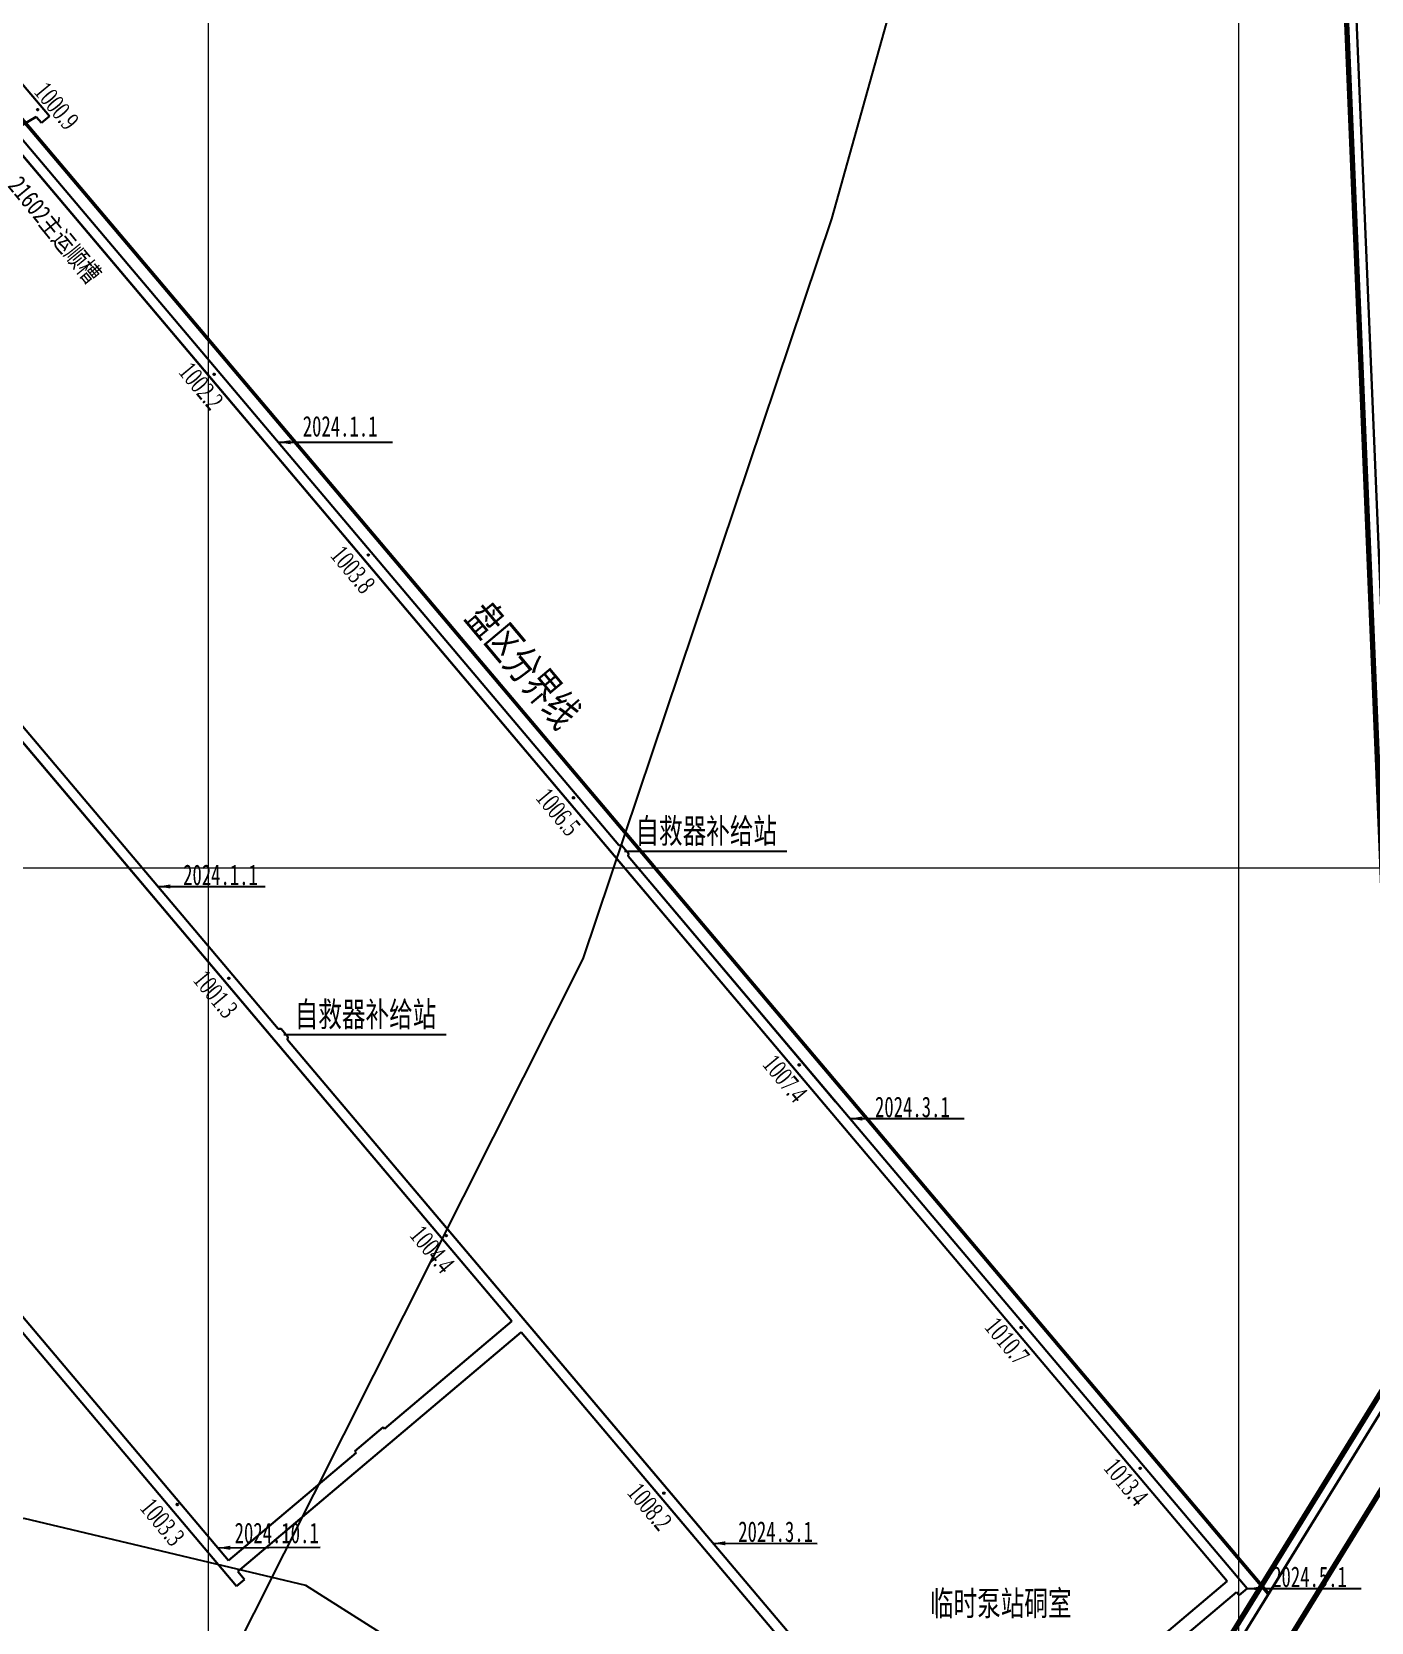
# Model space of a CAD drawing. Header units: millimetres. Extents: x 37412591 to 74834139, y 4258245 to 8527567.
# Drawn here: x 37415414 to 37416064, y 4259134 to 4259906 of the extents above; entities that cross this region are included whole.
import ezdxf

# ---------------------------------------------------------------- set-up
doc = ezdxf.new("R2010")
doc.units = ezdxf.units.MM
doc.linetypes.add('ACAD_ISO02W100', pattern=[15, 12, -3])
for name, color, linetype in [('0测量点名称', 7, 'Continuous'), ('6号煤底板等高线', 7, 'Continuous'), ('MAPLAYER_0', 1, 'Continuous'), ('PUB_TEXT', 7, 'Continuous'), ('ZDH', 1, 'Continuous'), ('井田拐点坐标', 7, 'ACAD_ISO02W100'), ('井田边界', 7, 'Continuous'), ('钻孔', 7, 'Continuous')]:
    doc.layers.add(name, color=color, linetype=linetype)
doc.layers.add('保安煤柱线', color=1, linetype='线圈线（保安煤柱线） ----0-----0----0-----0----0-----0--', lineweight=30)
doc.styles.get("Standard").update_dxf_attribs({"font": 'simfang.ttf', "width": 0.6667})
doc.styles.add('标准', font='SimSun.ttf', dxfattribs={"width": 0.667})
doc.styles.add('样三', font='simfang.ttf', dxfattribs={"width": 0.7})
doc.linetypes.add('442', pattern='A,5,[175,AAA.SHX,S=1,R=90,X=0,Y=0],5', length=10)
doc.linetypes.add('447', pattern='A,8,-1,[148,AAA.SHX,S=1,R=0,X=0,Y=0],-1', length=10)
doc.linetypes.add('FENCELINE1', pattern='A,6.35,-2.54,[133,ltypeshp.shx,S=2.54,R=0,X=-2.54,Y=0],-2.54,25.4', length=36.83)
doc.linetypes.add('井田境界', pattern='A,10,-4,["+",Standard,S=4,R=0,X=-2,Y=-2],-4,10', length=28)
doc.linetypes.add('线圈线（保安煤柱线） ----0-----0----0-----0----0-----0--', pattern='A,14.5,-2,[133,ltypeshp.shx,S=0.5,R=0,X=0,Y=0],-3,25.4', length=44.9)
doc.dimstyles.new('ISO-25', dxfattribs={"dimtxt": 2.5, "dimasz": 2.5, "dimexe": 1.25, "dimexo": 0.625, "dimtad": 1, "dimtxsty": 'Standard', "dimcen": 2.5, "dimadec": 0, "dimazin": 0, "dimtfac": 1, "dimtmove": 0, "dimatfit": 3, "dimfxl": 1, "dimarcsym": 0})
doc.dimstyles.get("Standard").update_dxf_attribs({"dimtxt": 1, "dimasz": 0.18, "dimexe": 0.18, "dimexo": 0.0625, "dimgap": 0.09, "dimtad": 0, "dimtih": 1, "dimtoh": 1, "dimdec": 4, "dimzin": 0, "dimdsep": 46, "dimtxsty": 'Standard', "dimcen": 0.09, "dimadec": 0, "dimazin": 0, "dimtfac": 1, "dimtdec": 4, "dimtofl": 0, "dimtmove": 0, "dimatfit": 3, "dimfxl": 1, "dimtolj": 1, "dimtzin": 0, "dimarcsym": 0})

msp = doc.modelspace()

# ---------------------------------------------------------------- hatches: boundary and pattern name
at = {"linetype": '447', "ltscale": 0.5}
h = msp.add_hatch(color=0, dxfattribs=at)
h.dxf.hatch_style = 1
h.paths.add_polyline_path([(37415416.78, 4259868.21, 1), (37415417.57, 4259868.21, 1)])
h = msp.add_hatch(color=0, dxfattribs=at)
h.dxf.hatch_style = 1
h.paths.add_polyline_path([(37415502.41, 4259739.76, 1), (37415503.21, 4259739.76, 1)])
h = msp.add_hatch(color=0, dxfattribs=at)
h.dxf.hatch_style = 1
h.paths.add_polyline_path([(37415577.19, 4259652.07, 1), (37415577.99, 4259652.07, 1)])
h = msp.add_hatch(color=0, dxfattribs=at)
h.dxf.hatch_style = 1
h.paths.add_polyline_path([(37415676.78, 4259534.2, 1), (37415677.57, 4259534.2, 1)])
h = msp.add_hatch(color=0, dxfattribs=at)
h.dxf.hatch_style = 1
h.paths.add_polyline_path([(37415509.52, 4259446.55, 1), (37415510.32, 4259446.55, 1)])
h = msp.add_hatch(color=0, dxfattribs=at)
h.dxf.hatch_style = 1
h.paths.add_polyline_path([(37415786.29, 4259404.58, 1), (37415787.09, 4259404.58, 1)])
h = msp.add_hatch(color=0, dxfattribs=at)
h.dxf.hatch_style = 1
h.paths.add_polyline_path([(37415615.06, 4259321.65, 1), (37415615.85, 4259321.65, 1)])
h = msp.add_hatch(color=0, dxfattribs=at)
h.dxf.hatch_style = 1
h.paths.add_polyline_path([(37415894.02, 4259277.06, 1), (37415894.82, 4259277.06, 1)])
h = msp.add_hatch(color=0, dxfattribs=at)
h.dxf.hatch_style = 1
h.paths.add_polyline_path([(37415951.77, 4259208.71, 1), (37415952.56, 4259208.71, 1)])
h = msp.add_hatch(color=0, dxfattribs=at)
h.dxf.hatch_style = 1
h.paths.add_polyline_path([(37415720.64, 4259196.68, 1), (37415721.44, 4259196.68, 1)])
h = msp.add_hatch(color=0, dxfattribs=at)
h.dxf.hatch_style = 1
h.paths.add_polyline_path([(37415484.5, 4259191.17, 1), (37415485.3, 4259191.17, 1)])

# ---------------------------------------------------------------- linework, layer by layer
at = {"linetype": 'ByBlock', "lineweight": 20}
for p, q in [((37415500, 4258300.88, 4910.12), (37415500, 4263462.94, 4910.12)), ((37416000, 4258300.88, 4910.12), (37416000, 4263462.94, 4910.12)), ((37416981.26, 4259500, 4910.12), (37412646.51, 4259500, 4910.12))]:
    msp.add_line(p, q, dxfattribs=at)
at = {"color": 0, "lineweight": 30, "ltscale": 5}
for p, q in [((37415362.63, 4259936.27, 0), (37415422.83, 4259865.02, 4910.13)), ((37415371.95, 4259890.76, 4817.29), (37415800.56, 4259383.45, 4817.29)), ((37415416.49, 4259864.78, 4817.29), (37415419.01, 4259861.8, 4817.29)), ((37415419.01, 4259861.8, 4910.12), (37415422.83, 4259865.02, 4910.13)), ((37415405.78, 4259858.47, 5002.9), (37415699.19, 4259511.18, 5002.9)), ((37415211.42, 4259796.04, 4910.12), (37415647.29, 4259280.14, 4910.12)), ((37415211.44, 4259796.05, 4910.12), (37415647.3, 4259280.15, 4910.12)), ((37415049.82, 4259700.69), (37415513.73, 4259151.59)), ((37415703.71, 4259505.84, 5002.9), (37415804.38, 4259386.68, 5002.9)), ((37415291.35, 4259422.56), (37415509.81, 4259163.98)), ((37415651.81, 4259274.79, 4910.12), (37415861.82, 4259026.22, 4910.12)), ((37415651.82, 4259274.8, 4910.12), (37415735.74, 4259175.46, 4910.12)), ((37415584.78, 4259228.64, 0), (37415585.43, 4259227.87)), ((37415571.03, 4259217.02, 0), (37415571.68, 4259216.26)), ((37415514.32, 4259158.64), (37415517.55, 4259154.82)), ((37415517.55, 4259154.82), (37415513.73, 4259151.59))]:
    msp.add_line(p, q, dxfattribs=at)
at = {"color": 1, "lineweight": 50, "ltscale": 0.4}
msp.add_line((37415352.66, 4259931.04, 4910.12), (37416014.37, 4259147.83, 4910.12), dxfattribs=at)
at = {"color": 0, "lineweight": 30, "ltscale": 5, "elevation": 4910.12}
for points in [[(37415371.94, 4259890.76), (37415994.44, 4259153.97)], [(37415405.78, 4259858.47), (37415416.49, 4259864.78)], [(37415238.2, 4259772.12), (37415533.89, 4259422.13)], [(37415703.71, 4259505.84), (37416004.06, 4259150.33)], [(37415538.39, 4259416.8), (37415739.56, 4259178.69)], [(37415538.39, 4259416.78), (37415832.08, 4259069.16)], [(37415901.95, 4259066.67), (37415998.95, 4259148.63)], [(37415933.52, 4259102.5), (37415994.44, 4259153.97)], [(37415998.95, 4259148.63), (37416000.25, 4259147.1)], [(37416000.25, 4259147.1), (37416004.06, 4259150.33)], [(37416000.25, 4259147.1), (37416004.06, 4259150.33)]]:
    msp.add_lwpolyline(points, dxfattribs=at)
at = {"color": 0, "linetype": 'ByBlock', "lineweight": 30, "ltscale": 0.005, "elevation": 0, "flags": 128}
msp.add_lwpolyline([(37415703.72, 4259505.84), (37415703.84, 4259507.25), (37415700.62, 4259511.08), (37415699.19, 4259511.19)], dxfattribs=at)
at = {"color": 0, "linetype": 'ByBlock', "lineweight": 30, "ltscale": 0.005, "flags": 128}
msp.add_lwpolyline([(37415538.39, 4259416.78), (37415538.52, 4259418.18), (37415535.3, 4259422.01), (37415533.89, 4259422.14)], dxfattribs=at)
at = {"color": 0, "lineweight": 30, "ltscale": 5}
for points in [[(37415585.43, 4259227.87), (37415647.29, 4259280.14)], [(37415514.32, 4259158.64), (37415651.81, 4259274.79)], [(37415571.03, 4259217.02), (37415584.78, 4259228.64)], [(37415509.81, 4259163.98), (37415571.68, 4259216.26)]]:
    msp.add_lwpolyline(points, dxfattribs=at)
at = {"color": 3, "lineweight": 100, "ltscale": 10}
msp.add_polyline3d([(37415661.38, 4263247.38, 0), (37416018.55, 4261181.59, 0), (37416028.51, 4260479.55, 0), (37416063.68, 4259635.34, 0), (37416077.34, 4259307.43, 0), (37416079.21, 4259262.51, 0), (37415873.11, 4258928.31, 0), (37415672.63, 4258832.98, 0), (37415452.62, 4258728.36, 0), (37415109.19, 4258629.51, 0), (37414924.15, 4258576.4, 0), (37412941.65, 4260923.05, 0), (37413501.52, 4261401.53, 0)], dxfattribs=at)
at = {"color": 0, "linetype": '447', "ltscale": 0.5}
for centre in [(37415417.18, 4259868.21, 4910.12), (37415502.81, 4259739.76), (37415577.59, 4259652.07), (37415677.17, 4259534.2), (37415509.92, 4259446.55), (37415786.69, 4259404.58), (37415615.45, 4259321.65), (37415894.42, 4259277.06), (37415952.17, 4259208.71), (37415721.04, 4259196.68), (37415484.9, 4259191.17)]:
    msp.add_circle(centre, 0.398, dxfattribs=at)
at = {"color": 2, "linetype": 'ByBlock', "lineweight": -3, "ltscale": 0.005}
msp.add_circle((37415417.18, 4259868.05, 4910.12), 0.158, dxfattribs=at)
for p in [(37415417.14, 4259868.07, 4910.12), (37415502.81, 4259739.76), (37415502.81, 4259739.76), (37415577.59, 4259652.07), (37415577.59, 4259652.07), (37415677.17, 4259534.2), (37415677.17, 4259534.2), (37415509.92, 4259446.55), (37415509.92, 4259446.55), (37415786.69, 4259404.58), (37415786.69, 4259404.58), (37415786.69, 4259404.58), (37415615.45, 4259321.65), (37415615.45, 4259321.65), (37415894.42, 4259277.06), (37415894.42, 4259277.06), (37415894.42, 4259277.06), (37415894.42, 4259277.06), (37415894.42, 4259277.06), (37415952.17, 4259208.71), (37415952.17, 4259208.71), (37415952.17, 4259208.71), (37415952.17, 4259208.71), (37415952.17, 4259208.71), (37415721.04, 4259196.68), (37415721.04, 4259196.68), (37415721.04, 4259196.68), (37415721.04, 4259196.68), (37415484.9, 4259191.17)]:
    msp.add_point(p, dxfattribs=at)
at = {"color": 0, "ltscale": 5}
for p in [(37415417.18, 4259868.21, 4910.12), (37415417.18, 4259868.21, 4907.12), (37415417.18, 4259868.05, 4910.12), (37415417.18, 4259868.05, 4907.12), (37415502.81, 4259739.76), (37415502.81, 4259739.76, -3), (37415577.59, 4259652.07), (37415577.59, 4259652.07, -3), (37415677.17, 4259534.2), (37415677.17, 4259534.2, -3), (37415509.92, 4259446.55), (37415509.92, 4259446.55, -3), (37415786.69, 4259404.58), (37415786.69, 4259404.58, -3), (37415615.45, 4259321.65), (37415615.45, 4259321.65, -3), (37415894.42, 4259277.06), (37415894.42, 4259277.06, -3), (37415952.17, 4259208.71), (37415952.17, 4259208.71, -3), (37415721.04, 4259196.68), (37415721.04, 4259196.68, -3), (37415484.9, 4259191.17), (37415484.9, 4259191.17, -3)]:
    msp.add_point(p, dxfattribs=at)
at = {"color": 1}
for p in [(37415417.18, 4259868.21, 4910.12), (37415417.18, 4259868.05, 4910.12), (37415502.81, 4259739.76), (37415577.59, 4259652.07), (37415677.17, 4259534.2), (37415509.92, 4259446.55), (37415786.69, 4259404.58), (37415615.45, 4259321.65), (37415894.42, 4259277.06), (37415952.17, 4259208.71), (37415721.04, 4259196.68), (37415484.9, 4259191.17)]:
    msp.add_point(p, dxfattribs=at)
at = {"color": 30, "linetype": 'ByBlock', "lineweight": -3, "ltscale": 0.005}
msp.add_point((37415484.9, 4259191.17), dxfattribs=at)
at = {"layer": '6号煤底板等高线'}
for p, q in [((37415701.92, 4259508.34, 7065.51), (37415780.66, 4259508.34, 7065.51)), ((37415536.6, 4259419.31, 7065.51), (37415615.34, 4259419.31, 7065.51))]:
    msp.add_line(p, q, dxfattribs=at)
at = {"layer": '6号煤底板等高线', "elevation": 2453.77}
msp.add_lwpolyline([(37415930.57, 4260514.01), (37415922.17, 4260411.55), (37415892.63, 4260204.96), (37415874.91, 4260074.5), (37415802.43, 4259815.19), (37415681.64, 4259456.03), (37415289.64, 4258676.3)], dxfattribs=at)
at = {"layer": 'MAPLAYER_0', "linetype": 'ByBlock', "elevation": 4910.12}
msp.add_lwpolyline([(37414745.97, 4258779.56), (37414817.03, 4258840.22), (37414931.93, 4258943.95), (37414995.53, 4259001.77), (37415168.27, 4259126.8), (37415305.59, 4259181.01), (37415410.39, 4259184.62), (37415547.12, 4259152.07), (37415620.81, 4259105.18), (37415663.35, 4259054.53), (37415705.68, 4258980.95), (37415730.8, 4258915.63), (37415746.24, 4258862.45)], dxfattribs=at)
at = {"layer": 'ZDH', "color": 0, "lineweight": -3}
for p in [(37415417.04, 4259868.51, 4919.12), (37415417.04, 4259868.35, 4919.12), (37415502.68, 4259740.06, 8.99), (37415577.46, 4259652.37, 8.99), (37415677.04, 4259534.5, 8.99), (37415509.79, 4259446.85, 8.99), (37415615.32, 4259321.95, 8.99), (37415484.77, 4259191.47, 8.99)]:
    msp.add_point(p, dxfattribs=at)
at = {"layer": '井田边界', "color": 0, "linetype": '井田境界', "lineweight": 100, "ltscale": 5}
msp.add_lwpolyline([(37416043.52, 4261183.92), (37416053.51, 4260479.91), (37416104.51, 4259255.91), (37415890.51, 4258908.9), (37415461.5, 4258704.9), (37414915.5, 4258547.9), (37412906.49, 4260925.93), (37415678.53, 4263294.94)], close=True, dxfattribs=at)
at = {"layer": '保安煤柱线', "color": 1, "linetype": 'FENCELINE1', "lineweight": 30, "ltscale": 2}
for p, q in [((37416084.28, 4259261.2, 4911.4), (37416033.52, 4260479.35, 4911.4)), ((37415876.59, 4258924.44, 4911.4), (37416084.28, 4259261.2, 4911.4))]:
    msp.add_line(p, q, dxfattribs=at)

# ---------------------------------------------------------------- texts
at = {"color": 7, "linetype": '442', "lineweight": 0, "ltscale": 0.005, "style": '标准', "width": 0.78}
msp.add_text('21602主运顺槽', height=9, rotation=309.36294, dxfattribs=at).set_placement((37415402.26, 4259831.17, 4910.12))
at = {"layer": '0测量点名称', "color": 30, "lineweight": 30, "ltscale": 5, "insert": (37415414.79, 4259876.64, 92.79), "char_height": 9, "width": 23.085, "attachment_point": 7, "rotation": 309.76049}
msp.add_mtext('{\\fTimes New Roman|b0|i0|c0|p18;\\C256;1000.9}', dxfattribs=at)
at = {"layer": '0测量点名称', "color": 0, "lineweight": 30, "ltscale": 5, "char_height": 9, "width": 23.085, "attachment_point": 7, "rotation": 309.76049}
for s, insert in [('{\\fTimes New Roman|b0|i0|c0|p18;1002.2}', (37415484.92, 4259740.64, 0)), ('{\\fTimes New Roman|b0|i0|c0|p18;1003.8}', (37415558.55, 4259651.6, 0)), ('{\\fTimes New Roman|b0|i0|c0|p18;1006.5}', (37415658.24, 4259533.9, 0)), ('{\\fTimes New Roman|b0|i0|c0|p18;\\P1001.3}', (37415491.95, 4259445.49)), ('{\\fTimes New Roman|b0|i0|c0|p18;1007.4}', (37415768.26, 4259404.55)), ('{\\fTimes New Roman|b0|i0|c0|p18;1004.4}', (37415597.03, 4259321.62)), ('{\\fTimes New Roman|b0|i0|c0|p18;1010.7}', (37415876, 4259277.03)), ('{\\fTimes New Roman|b0|i0|c0|p18;1013.4}', (37415933.74, 4259208.68)), ('{\\fTimes New Roman|b0|i0|c0|p18;1008.2}', (37415702.61, 4259196.65)), ('{\\fTimes New Roman|b0|i0|c0|p18;\\P1003.3}', (37415466.15, 4259189.24))]:
    msp.add_mtext(s, dxfattribs=dict(at, insert=insert))
at = {"layer": 'PUB_TEXT', "style": '样三', "width": 0.7}
for s, height, rotation, p in [('盘区分界线', 15, 310.01694, (37415624.12, 4259621.4, -2156.81)), ('自救器补给站', 12, 0.04934, (37415707.21, 4259512.16, -1.42)), ('自救器补给站', 12, 0.04934, (37415541.89, 4259423.14, -1.42)), ('临时泵站硐室', 12, 0.16672, (37415850.12, 4259137.13, -2157.43))]:
    msp.add_text(s, height=height, rotation=rotation, dxfattribs=at).set_placement(p)
at = {"layer": '井田拐点坐标', "color": 0, "linetype": 'ByBlock', "lineweight": -3, "ltscale": 0.005, "char_height": 10, "attachment_point": 1}
for s, insert in [('2024.1.1', (37415545.79, 4259719.57, -0.09)), ('2024.1.1', (37415487.74, 4259501.84)), ('2024.3.1', (37415823.47, 4259389.18, 0)), ('2024.3.1', (37415757.1, 4259183.01)), ('2024.5.1', (37416016.19, 4259161.11, 4910.12))]:
    msp.add_mtext_dynamic_manual_height_columns(s, width=10.4935, gutter_width=1, heights=[0], dxfattribs=dict(at, insert=insert))
at = {"layer": '钻孔', "color": 0, "insert": (37415553.56, 4259182.38, 6566.89), "char_height": 10, "width": 80.8922, "attachment_point": 3}
msp.add_mtext('2024.10.1', dxfattribs=at)

# ---------------------------------------------------------------- leaders
at = {"layer": '6号煤底板等高线'}
msp.add_leader([(37415504.61, 4259170.13), (37415554.32, 4259170.48)], dimstyle='ISO-25', override={"dimasz": 6, "dimgap": 0.625, "dimtad": 0, "dimzin": 0}, dxfattribs=at)
at = {"layer": '井田拐点坐标', "color": 0, "linetype": 'ByBlock', "lineweight": -3, "ltscale": 0.005}
for points in [[(37415533.88, 4259706.83, -0.09), (37415589.29, 4259706.79, -0.09)], [(37415475.55, 4259491.18), (37415527.62, 4259491.14)], [(37415811.28, 4259378.51, 0), (37415866.69, 4259378.47, 0)], [(37415744.91, 4259172.34), (37415795.45, 4259172.31)], [(37416004.06, 4259150.33, 4910.12), (37416059.41, 4259150.4, 4910.12)]]:
    msp.add_leader(points, dimstyle='Standard', override={"dimasz": 6, "dimgap": 0.09, "dimtad": 0}, dxfattribs=at)

doc.saveas('drawing.dxf')
